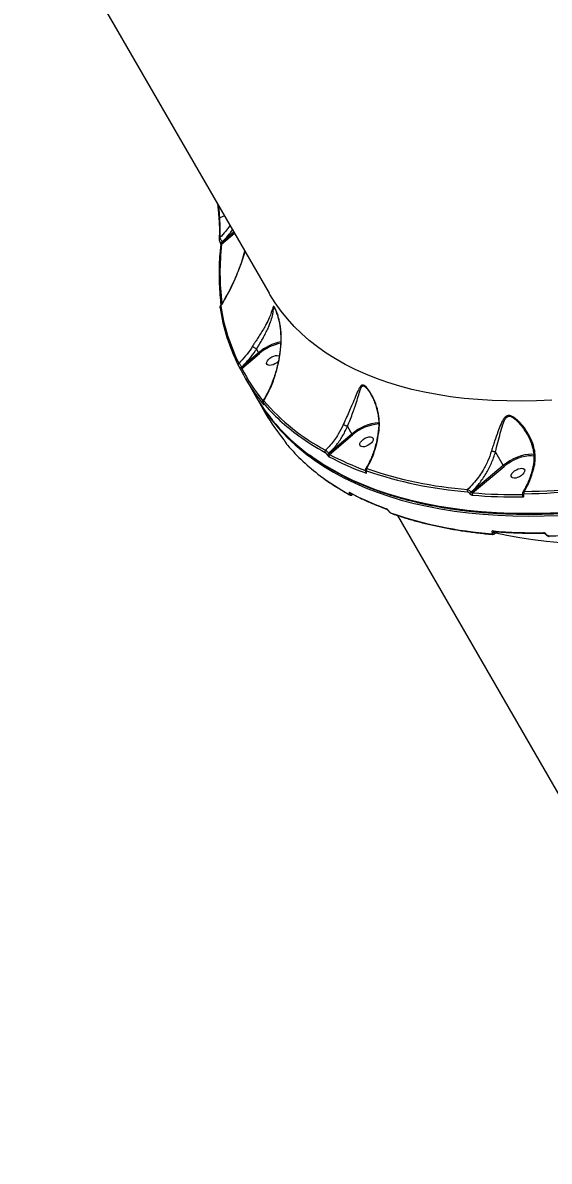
# Model space of a CAD drawing. Header units: millimetres. Extents: x -10881 to 8954, y -8695 to 5624.
# Drawn here: x 2092 to 2409, y -3433 to -2748 of the extents above; entities that cross this region are included whole.
import ezdxf

# ---------------------------------------------------------------- set-up
doc = ezdxf.new("R2010")
doc.units = ezdxf.units.MM
for name, color, linetype in [('DIKOM_ОБЪЕКТ', 7, 'Continuous'), ('DIKOM_РАЗМЕР_ЗОНА', 7, 'Continuous'), ('DIKOM_РАЗМЕР_ОБЪЕКТА', 7, 'Continuous')]:
    doc.layers.add(name, color=color, linetype=linetype)
doc.styles.add('style1', font='arial.ttf', dxfattribs={"width": 0.8})
doc.dimstyles.new('1-50', dxfattribs={"dimtxt": 300, "dimasz": 200, "dimexe": 100, "dimexo": 0, "dimgap": 100, "dimtad": 1, "dimtxsty": 'style1', "dimcen": 200, "dimclrd": 7, "dimclre": 7, "dimclrt": 7, "dimadec": 1, "dimazin": 2, "dimtfac": 1, "dimtmove": 0, "dimatfit": 2, "dimfxl": 0, "dimlwd": 25, "dimlwe": 18, "dimarcsym": 0})

# ---------------------------------------------------------------- blocks, each defined once
blk = doc.blocks.new('*D10')
at = {"layer": 'Defpoints', "color": 0, "transparency": 16777216}
for p in [(-7152.73, 2730.8), (7385.22, 911.28), (7385.22, -7693.77)]:
    blk.add_point(p, dxfattribs=at)
at = {"layer": 'DIKOM_РАЗМЕР_ОБЪЕКТА', "color": 7, "lineweight": 18, "transparency": 16777216}
for p, q in [((-7152.73, 2730.8), (-7152.73, -7793.77)), ((7385.22, 911.28), (7385.22, -7793.77))]:
    blk.add_line(p, q, dxfattribs=at)
at = {"layer": 'DIKOM_РАЗМЕР_ОБЪЕКТА', "color": 7, "lineweight": 25, "transparency": 16777216}
blk.add_line((-6952.73, -7693.77), (7185.22, -7693.77), dxfattribs=at)
at = {"layer": 'DIKOM_РАЗМЕР_ОБЪЕКТА', "color": 7, "transparency": 16777216}
for points in [[(-6952.73, -7660.43), (-6952.73, -7727.1), (-7152.73, -7693.77)], [(7185.22, -7660.43), (7185.22, -7727.1), (7385.22, -7693.77)]]:
    blk.add_solid(points, dxfattribs=at)
at = {"layer": 'DIKOM_РАЗМЕР_ОБЪЕКТА', "color": 7, "transparency": 16777216, "insert": (116.24, -7440.59), "char_height": 300, "attachment_point": 5, "style": 'style1'}
blk.add_mtext('14500', dxfattribs=at)
blk = doc.blocks.new('*D12')
at = {"layer": 'Defpoints', "color": 0, "transparency": 16777216}
for p in [(-9113.32, 3014.05), (8954.2, 2756.48), (8954.2, -8594.51)]:
    blk.add_point(p, dxfattribs=at)
at = {"layer": 'DIKOM_РАЗМЕР_ЗОНА', "color": 7, "lineweight": 18, "transparency": 16777216}
for p, q in [((-9113.32, 3014.05), (-9113.32, -8694.51)), ((8954.2, 2756.48), (8954.2, -8694.51))]:
    blk.add_line(p, q, dxfattribs=at)
at = {"layer": 'DIKOM_РАЗМЕР_ЗОНА', "color": 7, "lineweight": 25, "transparency": 16777216}
blk.add_line((-8913.32, -8594.51), (8754.2, -8594.51), dxfattribs=at)
at = {"layer": 'DIKOM_РАЗМЕР_ЗОНА', "color": 7, "transparency": 16777216}
for points in [[(-8913.32, -8561.18), (-8913.32, -8627.85), (-9113.32, -8594.51)], [(8754.2, -8561.18), (8754.2, -8627.85), (8954.2, -8594.51)]]:
    blk.add_solid(points, dxfattribs=at)
at = {"layer": 'DIKOM_РАЗМЕР_ЗОНА', "color": 7, "transparency": 16777216, "insert": (-79.56, -8341.34), "char_height": 300, "attachment_point": 5, "style": 'style1'}
blk.add_mtext('18000', dxfattribs=at)

msp = doc.modelspace()

# ---------------------------------------------------------------- linework, layer by layer
at = {"layer": 'DIKOM_ОБЪЕКТ', "color": 7, "linetype": 'Continuous', "lineweight": 15}
for p, q in [((2108.832, -2683.648), (2239.897, -2910.637)), ((2213.079, -2864.191), (2210.234, -2865.407)), ((2216.357, -2869.869), (2216.065, -2870.282)), ((2211.327, -2881.105), (2219.04, -2874.516)), ((2218.689, -2873.907), (2211.781, -2879.809)), ((2209.845, -2877.804), (2209.842, -2877.839)), ((2210.342, -2879.994), (2210.38, -2880.059)), ((2211.781, -2879.809), (2211.744, -2879.744)), ((2232.361, -2944.283), (2232.356, -2944.278)), ((2232.361, -2944.283), (2233.627, -2946.477)), ((2233.627, -2946.477), (2223.447, -2955.133)), ((2223.506, -2955.99), (2234.106, -2946.976)), ((2222.034, -2955.356), (2222.027, -2955.343)), ((2222.034, -2955.356), (2222.048, -2955.381)), ((2222.048, -2955.381), (2222.042, -2955.368)), ((2223.447, -2955.133), (2223.433, -2955.109)), ((2225.613, -2961.892), (2231.399, -2971.913)), ((2232.256, -2973.398), (2238.042, -2983.419)), ((2236.312, -2976.912), (2236.356, -2976.988)), ((2236.312, -2976.912), (2236.339, -2976.95)), ((2236.383, -2977.027), (2236.339, -2976.95)), ((2236.355, -2976.987), (2236.383, -2977.027)), ((2287.121, -2990.902), (2289.742, -2995.441)), ((2250.072, -3000.742), (2250.116, -3000.819)), ((2250.072, -3000.742), (2250.099, -3000.781)), ((2250.143, -3000.858), (2250.099, -3000.781)), ((2250.116, -3000.819), (2250.143, -3000.858)), ((2289.742, -2995.441), (2275.868, -3007.176)), ((2276.316, -3007.701), (2290.219, -2995.941)), ((2274.568, -3007.49), (2274.591, -3007.531)), ((2275.868, -3007.176), (2275.845, -3007.135)), ((2376.203, -3006.294), (2380.87, -3014.376)), ((2380.87, -3014.376), (2361.595, -3030.594)), ((2298.118, -3017.883), (2298.152, -3017.942)), ((2298.327, -3018.079), (2298.293, -3018.02)), ((2362.421, -3030.801), (2381.346, -3014.877)), ((2288.307, -3031.285), (2288.33, -3031.326)), ((2288.707, -3030.854), (2288.705, -3030.853)), ((2289.817, -3032.067), (2290.328, -3031.696)), ((2360.492, -3030.944), (2360.526, -3031.003)), ((2361.595, -3030.594), (2361.561, -3030.535)), ((2392.725, -3031.955), (2392.748, -3031.996)), ((2393.149, -3032.166), (2393.125, -3032.125)), ((2311.868, -3041.696), (2311.902, -3041.756)), ((2312.077, -3041.892), (2312.043, -3041.833)), ((2317.139, -3044.411), (2448.205, -3271.4)), ((2374.242, -3054.757), (2374.276, -3054.816)), ((2375.188, -3054.067), (2375.206, -3054.069)), ((2375.311, -3054.348), (2375.608, -3054.098)), ((2375.345, -3054.407), (2375.311, -3054.348)), ((2375.818, -3054.113), (2375.345, -3054.407)), ((2406.464, -3055.75), (2406.488, -3055.791)), ((2406.888, -3055.961), (2406.865, -3055.92))]:
    msp.add_line(p, q, dxfattribs=at)
at = {"layer": 'DIKOM_ОБЪЕКТ', "color": 7, "linetype": 'Continuous', "lineweight": 15, "flags": 128}
for points in [[(2211.744, -2879.744), (2211.517, -2879.909), (2211.266, -2880.04), (2211.01, -2880.128), (2210.77, -2880.163), (2210.565, -2880.145), (2210.413, -2880.074), (2210.341, -2879.991)], [(2211.781, -2879.809), (2211.555, -2879.974), (2211.303, -2880.105), (2211.047, -2880.192), (2210.807, -2880.228), (2210.603, -2880.21), (2210.45, -2880.139), (2210.381, -2880.061)], [(2410.204, -2974.963), (2400.961, -2975.388), (2391.875, -2975.574), (2382.956, -2975.523), (2374.211, -2975.234), (2365.649, -2974.706), (2357.278, -2973.942), (2349.106, -2972.94), (2341.139, -2971.704), (2333.387, -2970.232), (2325.855, -2968.528), (2318.55, -2966.592), (2311.481, -2964.426), (2304.653, -2962.032), (2298.072, -2959.413), (2291.744, -2956.571), (2285.677, -2953.508), (2279.874, -2950.228), (2274.342, -2946.733), (2269.086, -2943.027), (2264.111, -2939.113), (2259.42, -2934.995), (2255.019, -2930.676), (2250.912, -2926.161), (2247.103, -2921.454), (2243.594, -2916.559), (2240.39, -2911.481), (2239.897, -2910.637)], [(2210.352, -2919.405), (2210.375, -2919.5), (2210.439, -2919.645)], [(2245.447, -2951.747), (2244.54, -2952.554), (2243.467, -2953.246), (2242.316, -2953.767), (2241.179, -2954.074), (2240.148, -2954.143), (2239.308, -2953.969), (2238.726, -2953.564), (2238.449, -2952.963), (2238.501, -2952.214), (2238.875, -2951.377), (2239.543, -2950.52), (2240.451, -2949.714), (2241.523, -2949.022), (2242.675, -2948.501), (2243.812, -2948.194), (2244.842, -2948.124), (2245.683, -2948.299), (2246.132, -2948.57)], [(2223.433, -2955.109), (2223.242, -2955.251), (2223.031, -2955.369), (2222.813, -2955.458), (2222.599, -2955.511), (2222.403, -2955.526), (2222.237, -2955.502), (2222.109, -2955.44), (2222.034, -2955.356)], [(2223.447, -2955.133), (2223.256, -2955.275), (2223.045, -2955.394), (2222.827, -2955.482), (2222.613, -2955.535), (2222.418, -2955.55), (2222.251, -2955.526), (2222.123, -2955.464), (2222.048, -2955.381)], [(2301.562, -3000.711), (2300.654, -3001.518), (2299.582, -3002.21), (2298.43, -3002.731), (2297.293, -3003.038), (2296.263, -3003.107), (2295.422, -3002.933), (2294.84, -3002.528), (2294.564, -3001.927), (2294.615, -3001.178), (2294.99, -3000.341), (2295.658, -2999.484), (2296.565, -2998.678), (2297.638, -2997.986), (2298.789, -2997.465), (2299.926, -2997.158), (2300.957, -2997.088), (2301.797, -2997.263), (2302.379, -2997.667), (2302.656, -2998.268), (2302.604, -2999.018), (2302.23, -2999.855), (2301.562, -3000.711)], [(2399.122, -3007.724), (2398.005, -3007.621), (2396.036, -3007.663), (2393.915, -3007.962), (2391.692, -3008.511), (2389.418, -3009.297), (2387.146, -3010.303), (2384.93, -3011.504), (2382.822, -3012.872), (2380.87, -3014.376)], [(2414.188, -3042.874), (2404.585, -3043.216), (2395.143, -3043.32), (2385.869, -3043.188), (2376.771, -3042.819), (2367.857, -3042.213), (2359.134, -3041.371), (2350.611, -3040.294), (2342.293, -3038.982), (2334.188, -3037.437), (2326.303, -3035.659), (2318.644, -3033.651), (2311.219, -3031.415), (2304.032, -3028.951), (2297.09, -3026.262), (2290.4, -3023.351), (2283.966, -3020.219), (2277.794, -3016.87), (2271.89, -3013.306), (2266.257, -3009.531), (2264.587, -3008.332)], [(2265.486, -3009.847), (2267.115, -3011.015), (2272.747, -3014.791), (2278.651, -3018.355), (2284.823, -3021.704), (2291.257, -3024.836), (2297.948, -3027.747), (2304.889, -3030.436), (2312.076, -3032.899), (2319.502, -3035.136), (2327.16, -3037.144), (2335.045, -3038.921), (2343.15, -3040.466), (2351.468, -3041.778), (2359.992, -3042.856), (2368.714, -3043.697), (2377.628, -3044.303), (2386.726, -3044.673), (2396, -3044.805), (2405.442, -3044.7), (2415.045, -3044.359)], [(2381.346, -3014.877), (2383.239, -3013.419), (2385.284, -3012.092), (2387.432, -3010.927), (2389.635, -3009.952), (2391.84, -3009.19), (2393.996, -3008.657), (2396.053, -3008.367), (2397.961, -3008.326), (2399.416, -3008.486)], [(2392.69, -3019.646), (2391.783, -3020.453), (2390.71, -3021.145), (2389.558, -3021.666), (2388.421, -3021.973), (2387.391, -3022.042), (2386.551, -3021.868), (2385.969, -3021.464), (2385.692, -3020.862), (2385.743, -3020.113), (2386.118, -3019.276), (2386.786, -3018.42), (2387.693, -3017.613), (2388.766, -3016.921), (2389.918, -3016.4), (2391.055, -3016.093), (2392.085, -3016.024), (2392.925, -3016.198), (2393.507, -3016.602), (2393.784, -3017.204), (2393.733, -3017.953), (2393.358, -3018.79), (2392.69, -3019.646)], [(2376.499, -3054.796), (2383.063, -3056.266), (2390.816, -3057.737), (2398.782, -3058.974), (2406.955, -3059.975), (2415.326, -3060.74)]]:
    msp.add_lwpolyline(points, dxfattribs=at)
at = {"layer": 'DIKOM_ОБЪЕКТ', "color": 7, "linetype": 'Continuous', "lineweight": 15}
for centre, radius, start, end in [((2210.349, -2866.024), 0.628, 100.594921, 169.439671), ((2210.578, -2877.933), 0.744, 108.43671, 170.004798), ((2360.277, -2898.277), 149.937, 173.423699, 187.096093), ((2211.535, -2881.86), 0.783, 105.421186, 171.086109), ((2211.184, -2919.298), 0.839, 113.835634, 187.306979), ((2327.147, -2900.629), 117.672, 188.750652, 206.363052), ((2326.998, -2901.704), 117.932, 188.750652, 206.363052), ((2252.884, -2969.199), 29.785, 101.379961, 130.281333), ((2252.553, -2968.54), 28.378, 101.342319, 130.546105), ((2222.148, -2953.678), 0.907, 118.621852, 205.786692), ((2223.897, -2956.826), 0.923, 115.046749, 205.33756), ((2322.726, -2905.811), 112.142, 207.286438, 219.669201), ((2322.882, -2904.731), 111.817, 207.284746, 219.194951), ((2333.253, -2912.427), 117.952, 210.286443, 234.398205), ((2334.288, -2913.766), 118.175, 209.888361, 234.394029), ((2237.211, -2976.29), 0.978, 123.082006, 205.486496), ((2237.105, -2977.003), 0.803, 174.721746, 209.405928), ((2330.394, -2896.089), 123.889, 220.599034, 234.095689), ((2335.333, -2889.976), 130.546, 220.911757, 241.925232), ((2335.299, -2927.23), 112.321, 210.016519, 219.664749), ((2307.951, -3016.273), 27.669, 94.03923, 131.158212), ((2307.882, -3016.151), 26.841, 94.085748, 131.150884), ((2342.143, -2880.344), 143.532, 233.982836, 241.48777), ((2344.367, -2922.079), 122.963, 220.562286, 233.172027), ((2274.618, -3005.99), 1.099, 131.130218, 205.784286), ((2274.894, -3006.191), 1.34, 255.910828, 315.212308), ((2274.917, -3006.232), 1.34, 255.910828, 315.212308), ((2276.999, -3008.575), 1.109, 127.980754, 205.643943), ((2357.19, -2855.389), 172.451, 242.032797, 249.883983), ((2357.16, -2856.187), 173.078, 242.035255, 250.032133), ((2382.099, -3013.684), 1.41, 209.373433, 237.757559), ((2356.383, -2906.312), 142.786, 233.105157, 241.500696), ((2299.055, -3018.351), 1.122, 150.235752, 206.996926), ((2298.387, -3017.719), 0.315, 211.686417, 252.606318), ((2298.421, -3017.779), 0.314, 210.71753, 252.647054), ((2299.518, -3016.991), 1.166, 135.667992, 206.23052), ((2378.387, -2785.669), 245.225, 250.980586, 265.542939), ((2378.423, -2784.85), 244.684, 250.980586, 265.542939), ((2385.641, -2576.807), 454.631, 270.987165, 280.129758), ((2385.661, -2576.449), 453.628, 270.987165, 280.129758), ((2288.858, -3031.453), 0.696, 209.47972, 241.255503), ((2288.642, -3030.224), 1.113, 252.447405, 304.118474), ((2288.668, -3030.253), 1.124, 252.553253, 305.194787), ((2369.59, -2877.714), 173.078, 242.035255, 250.032133), ((2289.033, -3030.241), 0.694, 209.437954, 241.632837), ((2360.51, -3029.538), 1.33, 145.958298, 207.497794), ((2360.488, -3029.331), 1.612, 270.130837, 311.707727), ((2360.522, -3029.39), 1.612, 270.130837, 311.707727), ((2363.483, -3031.595), 1.326, 143.233937, 207.687816), ((2389.664, -2689.888), 343.414, 265.431148, 270.494574), ((2389.711, -2689.294), 342.596, 265.431148, 270.494574), ((2393.872, -3032.618), 1.413, 148.391809, 208.385454), ((2393.069, -3031.699), 0.43, 217.461159, 277.490931), ((2393.092, -3031.744), 0.425, 215.624054, 277.693054), ((2394.74, -3030.692), 1.436, 151.617514, 208.186841), ((2311.074, -3040.061), 0.673, 208.962854, 249.570724), ((2312.137, -3041.533), 0.314, 210.929452, 252.638245), ((2312.172, -3041.59), 0.316, 212.505168, 252.570978), ((2393.012, -2810.996), 245.225, 250.980586, 265.542939), ((2313.68, -3042.514), 0.666, 208.725966, 249.84499), ((2374.494, -3055.213), 0.602, 206.342262, 262.24677), ((2374.238, -3053.144), 1.612, 270.130837, 311.707727), ((2374.272, -3053.204), 1.612, 270.130837, 311.707727), ((2402.094, -2711.415), 343.414, 265.431148, 270.494574), ((2375.28, -3053.468), 0.605, 206.5034, 262.237442), ((2405.576, -3054.578), 0.57, 204.727945, 265.739946), ((2400.265, -2602.134), 454.631, 270.987165, 280.129758), ((2406.808, -3055.498), 0.426, 215.747804, 277.679587), ((2406.832, -3055.537), 0.427, 216.344488, 277.614351), ((2408.617, -3056.457), 0.572, 204.863225, 265.676182)]:
    msp.add_arc(centre, radius, start, end, dxfattribs=at)
for points, knots in [([(2208.717, -2856.637), (2208.759, -2856.904), (2208.893, -2857.774), (2208.989, -2858.608), (2209.056, -2859.186)], [0, 0, 0, 0, 0.3066071, 1, 1, 1, 1]), ([(2209.056, -2859.186), (2209.135, -2859.805), (2209.368, -2861.627), (2209.586, -2863.874), (2209.69, -2865.442), (2209.721, -2865.906)], [0, 0, 0, 0, 0.2656324, 0.7824593, 1, 1, 1, 1]), ([(2210.234, -2865.407), (2210.078, -2863.293), (2209.9, -2860.876), (2209.495, -2858.228), (2209.444, -2857.896)], [0, 0, 0, 0, 0.8747274, 1, 1, 1, 1]), ([(2209.726, -2865.909), (2209.745, -2866.147), (2209.856, -2867.501), (2209.947, -2869.421), (2209.972, -2871.012), (2209.981, -2871.611)], [0, 0, 0, 0, 0.1170729, 0.6674795, 1, 1, 1, 1]), ([(2210.342, -2877.227), (2210.427, -2875.474), (2210.598, -2871.925), (2210.356, -2867.597), (2210.234, -2865.407)], [0, 0, 0, 0, 0.493766, 1, 1, 1, 1]), ([(2216.065, -2870.282), (2215.293, -2871.357), (2213.527, -2873.82), (2211.49, -2875.999), (2210.342, -2877.227)], [0, 0, 0, 0, 0.4365684, 1, 1, 1, 1]), ([(2216.855, -2870.731), (2216.849, -2870.727), (2216.661, -2870.603), (2216.396, -2870.452), (2216.162, -2870.328), (2216.078, -2870.288), (2216.065, -2870.282)], [0, 0, 0, 0, 0.0189563, 0.5905875, 0.9364243, 1, 1, 1, 1]), ([(2209.981, -2871.611), (2209.991, -2872.015), (2210.024, -2873.435), (2209.985, -2875.525), (2209.887, -2877.093), (2209.843, -2877.804)], [0, 0, 0, 0, 0.1783964, 0.6275699, 1, 1, 1, 1]), ([(2211.744, -2879.744), (2211.641, -2879.58), (2211.437, -2879.25), (2211.101, -2878.673), (2210.781, -2878.097), (2210.511, -2877.587), (2210.395, -2877.34), (2210.342, -2877.227)], [0, 0, 0, 0, 0.1951137, 0.3898948, 0.593446, 0.8140328, 1, 1, 1, 1]), ([(2211.744, -2879.744), (2212.933, -2878.531), (2215.131, -2876.288), (2217.022, -2873.708), (2217.89, -2872.524)], [0, 0, 0, 0, 0.540826, 1, 1, 1, 1]), ([(2210.762, -2881.739), (2210.638, -2882.942), (2210.278, -2886.427), (2209.901, -2892.12), (2209.727, -2898.778), (2209.84, -2905.326), (2210.239, -2911.64), (2210.665, -2915.749), (2210.933, -2917.724), (2210.934, -2917.728)], [0, 0, 0, 0, 0.0962611, 0.2789458, 0.4616034, 0.6442175, 0.8267838, 0.9996317, 1, 1, 1, 1]), ([(2209.85, -2877.839), (2209.844, -2877.902), (2209.816, -2878.185), (2209.89, -2878.685), (2209.987, -2879.184), (2210.076, -2879.39), (2210.08, -2879.4)], [0, 0, 0, 0, 0.1343288, 0.6075172, 0.9797624, 1, 1, 1, 1]), ([(2210.08, -2879.4), (2210.143, -2879.588), (2210.215, -2879.803), (2210.332, -2879.967), (2210.348, -2879.987)], [0, 0, 0, 0, 0.8718155, 1, 1, 1, 1]), ([(2210.38, -2880.062), (2210.397, -2880.091), (2210.435, -2880.16), (2210.51, -2880.327), (2210.594, -2880.56), (2210.68, -2880.867), (2210.748, -2881.225), (2210.775, -2881.557), (2210.765, -2881.679), (2210.761, -2881.732)], [0, 0, 0, 0, 0.0630595, 0.1466932, 0.2566787, 0.3960059, 0.5805638, 0.8162392, 1, 1, 1, 1]), ([(2211.327, -2881.105), (2211.394, -2881.006), (2211.536, -2880.797), (2211.696, -2880.47), (2211.794, -2880.176), (2211.82, -2879.984), (2211.809, -2879.87), (2211.79, -2879.829), (2211.781, -2879.809)], [0, 0, 0, 0, 0.2759526, 0.5812069, 0.7840729, 0.9045563, 0.9531218, 1, 1, 1, 1]), ([(2225.364, -2885.468), (2225.144, -2886.233), (2224.453, -2888.639), (2223.086, -2892.612), (2221.257, -2897.445), (2219.179, -2902.322), (2216.886, -2907.213), (2214.396, -2911.963), (2212.27, -2915.698), (2210.934, -2917.736), (2210.525, -2918.361)], [0, 0, 0, 0, 0.06219989, 0.19546957, 0.33408865, 0.478336, 0.6295328, 0.78328872, 0.93359978, 1, 1, 1, 1]), ([(2210.845, -2918.531), (2212.082, -2916.484), (2214.563, -2912.379), (2217.941, -2905.661), (2221.031, -2898.52), (2223.584, -2891.806), (2224.844, -2887.296), (2225.358, -2885.456)], [0, 0, 0, 0, 0.210011, 0.42111001, 0.63559624, 0.851281, 1, 1, 1, 1]), ([(2210.501, -2918.343), (2210.466, -2918.402), (2210.383, -2918.538), (2210.329, -2918.769), (2210.311, -2919.039), (2210.317, -2919.229), (2210.352, -2919.377), (2210.358, -2919.405)], [0, 0, 0, 0, 0.1524809, 0.3512401, 0.5681417, 0.9189054, 1, 1, 1, 1]), ([(2210.845, -2918.531), (2210.741, -2918.438), (2210.565, -2918.282), (2210.533, -2918.336), (2210.52, -2918.358)], [0, 0, 0, 0, 0.5943742, 1, 1, 1, 1]), ([(2247.155, -2938.122), (2247.09, -2936.07), (2246.958, -2931.911), (2245.886, -2926.765), (2244.846, -2923.252), (2244.149, -2921.305), (2243.609, -2919.991), (2243.118, -2919.023), (2242.694, -2918.51), (2242.48, -2918.618), (2242.198, -2919.088), (2241.896, -2920.169), (2241.228, -2922.412), (2240.078, -2925.47), (2238.407, -2928.92), (2236.512, -2932.282), (2234.77, -2935.125), (2232.946, -2937.968), (2231.314, -2940.462), (2230.286, -2942.072), (2229.854, -2942.747)], [0, 0, 0, 0, 0.095209, 0.1929568, 0.2448004, 0.2710699, 0.29817, 0.3242903, 0.3503876, 0.3910755, 0.4019421, 0.4719631, 0.5438092, 0.6393961, 0.7378513, 0.7988545, 0.8613646, 0.9113745, 0.9628373, 1, 1, 1, 1]), ([(2232.356, -2944.278), (2232.357, -2944.278), (2232.745, -2943.629), (2233.686, -2942.073), (2235.144, -2939.636), (2236.759, -2936.826), (2238.274, -2933.954), (2239.875, -2930.539), (2241.222, -2926.912), (2242.075, -2923.673), (2242.463, -2921.127), (2242.628, -2919.899), (2242.792, -2919.266), (2242.941, -2919.108), (2243.179, -2919.288), (2243.341, -2919.61), (2243.356, -2919.64)], [0, 0, 0, 0, 0.00003434, 0.05342244, 0.12779166, 0.20224138, 0.29426132, 0.38640014, 0.53190237, 0.67762301, 0.7828792, 0.88773796, 0.90340977, 0.96074389, 0.99621787, 1, 1, 1, 1]), ([(2243.36, -2919.639), (2243.368, -2919.651), (2243.405, -2919.713), (2243.584, -2920.066), (2243.859, -2920.691), (2244.175, -2921.476), (2244.381, -2922.068), (2244.465, -2922.311)], [0, 0, 0, 0, 0.0477213, 0.2351684, 0.4843608, 0.7879917, 1, 1, 1, 1]), ([(2244.465, -2922.311), (2244.524, -2922.476), (2244.755, -2923.118), (2245.18, -2924.504), (2245.734, -2926.548), (2246.306, -2929.169), (2246.786, -2932.248), (2247.073, -2935.323), (2247.044, -2937.311), (2247.032, -2938.127)], [0, 0, 0, 0, 0.0358849, 0.1392451, 0.2757709, 0.4344843, 0.6359363, 0.8506894, 1, 1, 1, 1]), ([(2247.05, -2938.128), (2247.05, -2938.34), (2247.054, -2939.76), (2246.871, -2942.423), (2246.493, -2946.127), (2245.896, -2949.898), (2245.101, -2953.711), (2244.103, -2957.533), (2242.906, -2961.323), (2241.515, -2965.052), (2239.948, -2968.671), (2238.199, -2972.098), (2236.932, -2974.38), (2236.213, -2975.447), (2236.169, -2975.512)], [0, 0, 0, 0, 0.0151958, 0.1014896, 0.1907229, 0.2830447, 0.3784391, 0.4766821, 0.5773179, 0.6798112, 0.7844892, 0.8889509, 0.9931548, 1, 1, 1, 1]), ([(2236.677, -2975.471), (2237.986, -2973.159), (2239.962, -2969.668), (2242.13, -2964.405), (2243.87, -2959.433), (2245.51, -2953.298), (2246.55, -2947.142), (2247.044, -2942.041), (2247.117, -2939.431), (2247.155, -2938.122)], [0, 0, 0, 0, 0.22271461, 0.33638996, 0.45074774, 0.6310036, 0.81327659, 0.90631975, 1, 1, 1, 1]), ([(2247.155, -2938.122), (2247.132, -2938.122), (2247.063, -2938.124), (2247.054, -2938.126), (2247.048, -2938.128)], [0, 0, 0, 0, 0.3283336, 1, 1, 1, 1]), ([(2229.854, -2942.747), (2229.654, -2943.062), (2228.397, -2945.042), (2225.82, -2948.599), (2223.1, -2951.436), (2221.714, -2952.882)], [0, 0, 0, 0, 0.0849882, 0.5334671, 1, 1, 1, 1]), ([(2223.433, -2955.109), (2225.013, -2953.511), (2228.008, -2950.48), (2230.823, -2946.662), (2232.151, -2944.608), (2232.361, -2944.283)], [0, 0, 0, 0, 0.4843397, 0.9185209, 1, 1, 1, 1]), ([(2229.854, -2942.747), (2229.867, -2942.753), (2229.973, -2942.799), (2230.241, -2942.934), (2230.734, -2943.214), (2231.301, -2943.562), (2231.877, -2943.937), (2232.197, -2944.165), (2232.356, -2944.278)], [0, 0, 0, 0, 0.0259611, 0.2095749, 0.4071833, 0.6047893, 0.8023946, 1, 1, 1, 1]), ([(2223.433, -2955.109), (2223.386, -2955.034), (2223.229, -2954.786), (2222.899, -2954.305), (2222.46, -2953.722), (2222.03, -2953.201), (2221.819, -2952.988), (2221.714, -2952.882)], [0, 0, 0, 0, 0.09426275, 0.31228051, 0.54119036, 0.77140988, 1, 1, 1, 1]), ([(2234.106, -2946.976), (2234.098, -2946.972), (2234.078, -2946.962), (2234.023, -2946.928), (2233.934, -2946.857), (2233.818, -2946.74), (2233.708, -2946.606), (2233.654, -2946.52), (2233.627, -2946.477)], [0, 0, 0, 0, 0.0536285, 0.1414105, 0.356061, 0.5707083, 0.7853541, 1, 1, 1, 1]), ([(2264.811, -3008.534), (2265.307, -3008.907), (2267.488, -3010.545), (2271.603, -3013.261), (2277.158, -3016.674), (2282.97, -3019.881), (2289.013, -3022.897), (2295.289, -3025.715), (2301.789, -3028.335), (2308.511, -3030.754), (2315.449, -3032.97), (2322.597, -3034.981), (2329.951, -3036.787), (2337.503, -3038.385), (2345.25, -3039.774), (2353.184, -3040.954), (2361.3, -3041.923), (2369.592, -3042.682), (2378.053, -3043.228), (2386.677, -3043.563), (2395.458, -3043.685), (2404.388, -3043.596), (2413.462, -3043.294), (2422.671, -3042.78), (2432.01, -3042.055), (2441.472, -3041.119), (2451.048, -3039.972), (2460.733, -3038.617), (2470.518, -3037.054), (2480.397, -3035.283), (2490.362, -3033.307), (2500.406, -3031.127), (2510.52, -3028.745), (2520.698, -3026.162), (2530.932, -3023.38), (2541.214, -3020.402), (2551.536, -3017.229), (2561.891, -3013.865), (2572.27, -3010.311), (2582.667, -3006.571), (2593.074, -3002.647), (2603.481, -2998.542), (2613.883, -2994.259), (2624.27, -2989.801), (2634.635, -2985.173), (2644.971, -2980.377), (2655.269, -2975.416), (2665.522, -2970.295), (2675.723, -2965.018), (2685.861, -2959.587), (2694.83, -2954.627), (2700.396, -2951.443), (2702.631, -2950.165)], [0, 0, 0, 0, 0.0060077, 0.0263958, 0.0467899, 0.0671898, 0.087595, 0.1080051, 0.1284196, 0.1488379, 0.1692595, 0.1896838, 0.2101103, 0.2305385, 0.2509682, 0.2713988, 0.2918301, 0.3122618, 0.3326937, 0.3531256, 0.3735573, 0.3939887, 0.4144197, 0.4348503, 0.4552804, 0.47571, 0.496139, 0.5165675, 0.5369955, 0.5574228, 0.5778497, 0.598276, 0.6187018, 0.6391271, 0.659552, 0.6799764, 0.7004004, 0.720824, 0.7412473, 0.7616702, 0.7820928, 0.8025151, 0.8229372, 0.843359, 0.8637806, 0.8842021, 0.9046234, 0.9250445, 0.9454656, 0.9658866, 0.9863075, 1, 1, 1, 1]), ([(2221.331, -2954.072), (2221.367, -2954.142), (2221.438, -2954.281), (2221.603, -2954.586), (2221.784, -2954.914), (2221.931, -2955.175), (2222.005, -2955.305), (2222.027, -2955.343)], [0, 0, 0, 0, 0.2336562, 0.4673227, 0.6955597, 0.9087114, 1, 1, 1, 1]), ([(2222.042, -2955.368), (2222.075, -2955.426), (2222.183, -2955.614), (2222.397, -2955.993), (2222.661, -2956.471), (2222.903, -2956.917), (2223.009, -2957.12), (2223.062, -2957.221)], [0, 0, 0, 0, 0.093152, 0.3038958, 0.5302269, 0.765188, 1, 1, 1, 1]), ([(2223.506, -2955.99), (2223.521, -2955.929), (2223.552, -2955.809), (2223.561, -2955.593), (2223.54, -2955.397), (2223.505, -2955.266), (2223.476, -2955.188), (2223.458, -2955.153), (2223.447, -2955.133)], [0, 0, 0, 0, 0.2685558, 0.5228735, 0.7426042, 0.8691228, 0.9242406, 1, 1, 1, 1]), ([(2306.266, -2991.543), (2306.306, -2989.801), (2306.394, -2986.005), (2305.208, -2980.216), (2303.352, -2975.092), (2301.479, -2971.472), (2300.055, -2969.235), (2298.903, -2967.72), (2297.724, -2966.529), (2296.889, -2966.052), (2296.057, -2965.896), (2295.248, -2966.25), (2294.424, -2967.404), (2293.368, -2969.532), (2292.007, -2972.862), (2290.238, -2977.065), (2288.393, -2981.252), (2286.551, -2985.297), (2285.235, -2988.229), (2284.551, -2989.754)], [0, 0, 0, 0, 0.0790195, 0.1721796, 0.2680583, 0.3287288, 0.3610585, 0.3938992, 0.4223317, 0.4513191, 0.4599431, 0.498992, 0.5446047, 0.591435, 0.6876197, 0.7865802, 0.8546762, 0.9244448, 1, 1, 1, 1]), ([(2287.117, -2990.898), (2287.117, -2990.897), (2287.71, -2989.384), (2288.848, -2986.508), (2290.387, -2982.454), (2291.874, -2978.253), (2293.264, -2973.904), (2294.261, -2970.428), (2295.05, -2968.116), (2295.662, -2966.851), (2296.341, -2966.39), (2297.009, -2966.483), (2297.425, -2966.697), (2298.096, -2967.225), (2298.931, -2968.108), (2300.001, -2969.612), (2300.752, -2970.738), (2301.07, -2971.366), (2301.079, -2971.384)], [0, 0, 0, 0, 0.0000489, 0.1134179, 0.2168232, 0.3227376, 0.4690796, 0.61917, 0.6871034, 0.7561761, 0.811263, 0.8231264, 0.8537989, 0.8629878, 0.902993, 0.9502383, 0.9986021, 1, 1, 1, 1]), ([(2301.073, -2971.386), (2301.152, -2971.519), (2301.668, -2972.382), (2302.561, -2974.202), (2303.704, -2976.927), (2304.701, -2980.018), (2305.466, -2983.298), (2305.881, -2986.519), (2306.006, -2989.294), (2305.876, -2990.933), (2305.823, -2991.61)], [0, 0, 0, 0, 0.0225769, 0.1474284, 0.2910633, 0.4448151, 0.6082074, 0.768539, 0.904514, 1, 1, 1, 1]), ([(2236.158, -2975.502), (2236.115, -2975.584), (2236.031, -2975.74), (2235.995, -2975.988), (2236.008, -2976.203), (2236.052, -2976.378), (2236.123, -2976.56), (2236.2, -2976.719), (2236.294, -2976.877), (2236.325, -2976.929)], [0, 0, 0, 0, 0.1594812, 0.3047029, 0.4301297, 0.541898, 0.6603014, 0.8876621, 1, 1, 1, 1]), ([(2236.677, -2975.471), (2236.655, -2975.462), (2236.504, -2975.406), (2236.287, -2975.372), (2236.2, -2975.465), (2236.161, -2975.506)], [0, 0, 0, 0, 0.0873668, 0.5989374, 1, 1, 1, 1]), ([(2236.339, -2976.95), (2236.302, -2976.884), (2236.227, -2976.752), (2236.17, -2976.625), (2236.156, -2976.559), (2236.196, -2976.569), (2236.267, -2976.64), (2236.32, -2976.702), (2236.328, -2976.711)], [0, 0, 0, 0, 0.1673343, 0.3344543, 0.509132, 0.7130655, 0.9577286, 1, 1, 1, 1]), ([(2236.355, -2976.987), (2236.396, -2977.059), (2236.473, -2977.195), (2236.529, -2977.31), (2236.534, -2977.323), (2236.536, -2977.328)], [0, 0, 0, 0, 0.4097254, 0.7739493, 1, 1, 1, 1]), ([(2236.405, -2977.397), (2236.417, -2977.411), (2236.499, -2977.509), (2236.608, -2977.621), (2236.667, -2977.634), (2236.644, -2977.529), (2236.555, -2977.332), (2236.44, -2977.129), (2236.383, -2977.027)], [0, 0, 0, 0, 0.0392374, 0.287234, 0.4951935, 0.6709996, 0.8353028, 1, 1, 1, 1]), ([(2399.801, -3013.701), (2399.976, -3012.434), (2400.353, -3009.715), (2399.908, -3005.478), (2398.625, -3000.663), (2396.26, -2995.543), (2393.132, -2990.922), (2390.264, -2987.764), (2388.08, -2985.897), (2386.404, -2984.806), (2385.17, -2984.372), (2384.155, -2984.251), (2383.093, -2984.398), (2381.797, -2985.356), (2380.647, -2987.027), (2379.224, -2989.899), (2377.606, -2994.08), (2375.994, -2998.709), (2374.713, -3002.613), (2374.108, -3004.585), (2373.804, -3005.576)], [0, 0, 0, 0, 0.0590563, 0.1267719, 0.1965296, 0.2899972, 0.3861938, 0.4527701, 0.4864319, 0.5209066, 0.5489138, 0.5542507, 0.5800467, 0.6152112, 0.661735, 0.7094941, 0.8061407, 0.905605, 0.9525542, 1, 1, 1, 1]), ([(2376.202, -3006.293), (2376.202, -3006.292), (2376.676, -3004.316), (2377.665, -3000.385), (2379.128, -2994.826), (2380.324, -2990.591), (2381.426, -2987.6), (2382.319, -2985.88), (2383.413, -2984.855), (2384.364, -2984.691), (2385.278, -2984.813), (2386.413, -2985.266), (2387.963, -2986.379), (2390.015, -2988.289), (2392.573, -2991.248), (2394.217, -2993.969), (2395.124, -2995.471)], [0, 0, 0, 0, 0.00002451, 0.13848437, 0.28061798, 0.42645586, 0.49347658, 0.56161194, 0.6097371, 0.64394073, 0.65100535, 0.68857609, 0.73558943, 0.78447226, 0.88107708, 1, 1, 1, 1]), ([(2284.551, -2989.754), (2283.608, -2991.714), (2282.071, -2994.905), (2279.336, -2998.969), (2276.792, -3002.221), (2274.872, -3004.17), (2273.895, -3005.162)], [0, 0, 0, 0, 0.3422175, 0.5572675, 0.7746034, 1, 1, 1, 1]), ([(2275.845, -3007.135), (2277.321, -3005.604), (2280.311, -3002.503), (2284.15, -2997.013), (2286.124, -2992.952), (2287.121, -2990.902)], [0, 0, 0, 0, 0.3257308, 0.6596818, 1, 1, 1, 1]), ([(2287.117, -2990.898), (2286.936, -2990.822), (2286.576, -2990.671), (2285.946, -2990.396), (2285.338, -2990.124), (2284.894, -2989.919), (2284.656, -2989.805), (2284.573, -2989.764), (2284.551, -2989.754)], [0, 0, 0, 0, 0.2127008, 0.4254017, 0.6381028, 0.8508048, 0.9619089, 1, 1, 1, 1]), ([(2287.121, -2990.902), (2287.12, -2990.901), (2287.119, -2990.899), (2287.117, -2990.898), (2287.117, -2990.898)], [0, 0, 0, 0, 0.6153709, 1, 1, 1, 1]), ([(2305.846, -2991.613), (2305.731, -2992.744), (2305.494, -2995.078), (2304.891, -2998.549), (2304.098, -3002.017), (2303.114, -3005.379), (2301.955, -3008.611), (2300.624, -3011.673), (2299.311, -3014.275), (2298.386, -3015.755), (2298.012, -3016.354)], [0, 0, 0, 0, 0.1223023, 0.2523508, 0.3833363, 0.5150353, 0.6463982, 0.7782549, 0.910265, 1, 1, 1, 1]), ([(2298.683, -3016.176), (2299.71, -3014.342), (2301.793, -3010.62), (2303.99, -3004.388), (2305.56, -2997.981), (2306.029, -2993.705), (2306.266, -2991.543)], [0, 0, 0, 0, 0.2625657, 0.53266425, 0.76364819, 1, 1, 1, 1]), ([(2306.266, -2991.543), (2306.22, -2991.544), (2306.089, -2991.55), (2305.904, -2991.569), (2305.877, -2991.598), (2305.862, -2991.615)], [0, 0, 0, 0, 0.18296254, 0.53146291, 1, 1, 1, 1]), ([(2250.099, -3000.781), (2250.068, -3000.728), (2249.96, -3000.543), (2249.735, -3000.183), (2249.431, -2999.727), (2249.104, -2999.264), (2248.93, -2999.044), (2248.835, -2998.924)], [0, 0, 0, 0, 0.0796272, 0.2757181, 0.4707552, 0.7105349, 1, 1, 1, 1]), ([(2250.952, -3002.039), (2250.888, -3001.959), (2250.774, -3001.818), (2250.563, -3001.521), (2250.374, -3001.237), (2250.233, -3001.011), (2250.164, -3000.893), (2250.143, -3000.858)], [0, 0, 0, 0, 0.3025704, 0.534681, 0.7254608, 0.9171004, 1, 1, 1, 1]), ([(2290.219, -2995.941), (2290.209, -2995.936), (2290.189, -2995.925), (2290.134, -2995.89), (2290.048, -2995.821), (2289.932, -2995.704), (2289.823, -2995.57), (2289.769, -2995.484), (2289.742, -2995.441)], [0, 0, 0, 0, 0.0702026, 0.1414141, 0.3560617, 0.5707081, 0.7853541, 1, 1, 1, 1]), ([(2395.142, -2995.458), (2395.327, -2995.759), (2396.106, -2997.026), (2397.123, -2999.28), (2398.189, -3002.123), (2398.913, -3004.899), (2399.343, -3007.69), (2399.418, -3010.469), (2399.299, -3012.528), (2399.041, -3013.624), (2398.987, -3013.854)], [0, 0, 0, 0, 0.0546901, 0.2304539, 0.3827569, 0.5269404, 0.6788152, 0.8249064, 0.9632287, 1, 1, 1, 1]), ([(2273.628, -3006.468), (2273.69, -3006.507), (2273.813, -3006.586), (2274.04, -3006.797), (2274.264, -3007.048), (2274.447, -3007.291), (2274.533, -3007.434), (2274.568, -3007.49)], [0, 0, 0, 0, 0.2142855, 0.4284468, 0.6429085, 0.8577318, 1, 1, 1, 1]), ([(2275.845, -3007.135), (2275.772, -3007.025), (2275.589, -3006.749), (2275.207, -3006.279), (2274.741, -3005.794), (2274.274, -3005.388), (2274.021, -3005.237), (2273.895, -3005.162)], [0, 0, 0, 0, 0.1423848, 0.35726765, 0.57167589, 0.78574751, 1, 1, 1, 1]), ([(2274.591, -3007.531), (2274.642, -3007.615), (2274.771, -3007.827), (2275.043, -3008.189), (2275.379, -3008.565), (2275.719, -3008.88), (2275.905, -3008.997), (2275.999, -3009.056)], [0, 0, 0, 0, 0.1407799, 0.3552888, 0.57002972, 0.78496235, 1, 1, 1, 1]), ([(2276.316, -3007.701), (2276.287, -3007.68), (2276.23, -3007.637), (2276.123, -3007.527), (2276.016, -3007.397), (2275.928, -3007.274), (2275.885, -3007.204), (2275.868, -3007.176)], [0, 0, 0, 0, 0.2150723, 0.4300552, 0.6448103, 0.8592725, 1, 1, 1, 1]), ([(2373.804, -3005.576), (2373.088, -3007.672), (2371.637, -3011.917), (2368.815, -3017.176), (2365.845, -3021.624), (2362.9, -3025.338), (2360.577, -3027.637), (2359.408, -3028.794)], [0, 0, 0, 0, 0.2398776, 0.4858745, 0.6394221, 0.8185481, 1, 1, 1, 1]), ([(2361.561, -3030.535), (2363.204, -3028.832), (2366.533, -3025.381), (2370.598, -3019.402), (2373.974, -3013.011), (2375.454, -3008.552), (2376.203, -3006.294)], [0, 0, 0, 0, 0.2516519, 0.5098607, 0.7518708, 1, 1, 1, 1]), ([(2376.202, -3006.293), (2376.009, -3006.251), (2375.624, -3006.169), (2374.96, -3005.984), (2374.398, -3005.803), (2374.022, -3005.665), (2373.86, -3005.599), (2373.804, -3005.576)], [0, 0, 0, 0, 0.2487946, 0.4975892, 0.7463838, 0.9126896, 1, 1, 1, 1]), ([(2376.203, -3006.294), (2376.203, -3006.294), (2376.203, -3006.293), (2376.202, -3006.293), (2376.202, -3006.293), (2376.202, -3006.293)], [0, 0, 0, 0, 0.4783841, 0.8637035, 1, 1, 1, 1]), ([(2398.998, -3013.851), (2398.912, -3014.303), (2398.607, -3015.903), (2397.886, -3018.553), (2396.845, -3021.769), (2395.624, -3024.833), (2394.231, -3027.683), (2393.241, -3029.52), (2392.684, -3030.334), (2392.681, -3030.339)], [0, 0, 0, 0, 0.072956, 0.2581342, 0.4439315, 0.6296971, 0.8148377, 0.9989469, 1, 1, 1, 1]), ([(2393.476, -3030.009), (2394.455, -3028.3), (2396.44, -3024.836), (2398.515, -3019.239), (2399.413, -3015.373), (2399.801, -3013.701)], [0, 0, 0, 0, 0.355859, 0.7214801, 1, 1, 1, 1]), ([(2399.801, -3013.701), (2399.77, -3013.701), (2399.651, -3013.699), (2399.396, -3013.711), (2399.128, -3013.759), (2399.089, -3013.839), (2399.071, -3013.875)], [0, 0, 0, 0, 0.0710754, 0.2783881, 0.6752754, 1, 1, 1, 1]), ([(2270.862, -3020.71), (2271.035, -3020.845), (2272.854, -3022.275), (2276.554, -3024.824), (2281.883, -3028.277), (2285.935, -3030.641), (2288.148, -3031.857), (2288.522, -3032.063)], [0, 0, 0, 0, 0.0323312, 0.340356, 0.6484723, 0.9405555, 1, 1, 1, 1]), ([(2298.023, -3016.378), (2297.967, -3016.493), (2297.856, -3016.719), (2297.839, -3017.097), (2297.913, -3017.484), (2298.046, -3017.739), (2298.122, -3017.882)], [0, 0, 0, 0, 0.2322582, 0.4558408, 0.692884, 1, 1, 1, 1]), ([(2298.683, -3016.176), (2298.572, -3016.169), (2298.324, -3016.153), (2298.103, -3016.231), (2298.058, -3016.349), (2298.048, -3016.375)], [0, 0, 0, 0, 0.38790714, 0.86871276, 1, 1, 1, 1]), ([(2298.055, -3018.86), (2298.132, -3018.882), (2298.303, -3018.931), (2298.475, -3018.875), (2298.548, -3018.702), (2298.508, -3018.431), (2298.387, -3018.196), (2298.327, -3018.079)], [0, 0, 0, 0, 0.1741801, 0.389583, 0.5958005, 0.7978792, 1, 1, 1, 1]), ([(2298.15, -3017.941), (2298.155, -3017.949), (2298.191, -3018.005), (2298.217, -3018.067), (2298.231, -3018.112), (2298.229, -3018.102), (2298.229, -3018.101)], [0, 0, 0, 0, 0.0778936, 0.5550357, 0.9555572, 1, 1, 1, 1]), ([(2298.293, -3018.02), (2298.253, -3017.942), (2298.173, -3017.787), (2298.147, -3017.609), (2298.196, -3017.497), (2298.309, -3017.461), (2298.421, -3017.492), (2298.471, -3017.507)], [0, 0, 0, 0, 0.20396626, 0.40801179, 0.61352174, 0.82653603, 1, 1, 1, 1]), ([(2288.429, -3030.583), (2288.35, -3030.549), (2288.191, -3030.481), (2288.073, -3030.55), (2288.064, -3030.74), (2288.153, -3031.003), (2288.263, -3031.205), (2288.307, -3031.285)], [0, 0, 0, 0, 0.2150376, 0.4299703, 0.6447112, 0.8592201, 1, 1, 1, 1]), ([(2288.33, -3031.326), (2288.36, -3031.38), (2288.434, -3031.516), (2288.494, -3031.692), (2288.487, -3031.819), (2288.409, -3031.864), (2288.305, -3031.818), (2288.252, -3031.795)], [0, 0, 0, 0, 0.1422682, 0.3570915, 0.5715532, 0.7857145, 1, 1, 1, 1]), ([(2288.528, -3032.054), (2288.573, -3032.082), (2288.727, -3032.175), (2289.04, -3032.252), (2289.435, -3032.212), (2289.706, -3032.122), (2289.798, -3032.02), (2289.801, -3032.017)], [0, 0, 0, 0, 0.1281613, 0.4350413, 0.7085294, 0.989196, 1, 1, 1, 1]), ([(2288.704, -3030.852), (2289.745, -3031.4), (2292.762, -3032.985), (2297.937, -3035.455), (2304.257, -3038.205), (2308.65, -3039.865), (2310.835, -3040.691)], [0, 0, 0, 0, 0.1499044, 0.4342797, 0.718703, 1, 1, 1, 1]), ([(2289.774, -3032.006), (2289.8, -3031.996), (2289.89, -3031.963), (2289.907, -3031.759), (2289.828, -3031.519), (2289.796, -3031.42)], [0, 0, 0, 0, 0.1957862, 0.6697314, 1, 1, 1, 1]), ([(2359.33, -3030.152), (2359.422, -3030.168), (2359.606, -3030.2), (2359.913, -3030.355), (2360.192, -3030.566), (2360.385, -3030.774), (2360.464, -3030.9), (2360.492, -3030.944)], [0, 0, 0, 0, 0.2288294, 0.4578465, 0.6785143, 0.8883618, 1, 1, 1, 1]), ([(2361.561, -3030.535), (2361.504, -3030.45), (2361.339, -3030.205), (2360.963, -3029.783), (2360.441, -3029.329), (2359.885, -3028.963), (2359.567, -3028.85), (2359.408, -3028.794)], [0, 0, 0, 0, 0.11317327, 0.32593286, 0.54798326, 0.77543798, 1, 1, 1, 1]), ([(2360.526, -3031.003), (2360.566, -3031.068), (2360.687, -3031.259), (2360.984, -3031.579), (2361.414, -3031.903), (2361.886, -3032.139), (2362.168, -3032.187), (2362.309, -3032.211)], [0, 0, 0, 0, 0.1082969, 0.3204328, 0.5430623, 0.7715679, 1, 1, 1, 1]), ([(2362.421, -3030.801), (2362.347, -3030.816), (2362.204, -3030.845), (2361.979, -3030.829), (2361.795, -3030.772), (2361.69, -3030.704), (2361.63, -3030.647), (2361.609, -3030.615), (2361.595, -3030.594)], [0, 0, 0, 0, 0.2553444, 0.4988913, 0.7167491, 0.8616271, 0.9070133, 1, 1, 1, 1]), ([(2392.711, -3030.367), (2392.642, -3030.477), (2392.484, -3030.73), (2392.465, -3031.206), (2392.544, -3031.633), (2392.692, -3031.864), (2392.746, -3031.949)], [0, 0, 0, 0, 0.2287234, 0.5239488, 0.824893, 1, 1, 1, 1]), ([(2392.628, -3033.29), (2392.752, -3033.276), (2392.999, -3033.25), (2393.237, -3033.055), (2393.337, -3032.769), (2393.296, -3032.455), (2393.191, -3032.248), (2393.149, -3032.166)], [0, 0, 0, 0, 0.2150376, 0.4299703, 0.6447112, 0.8592201, 1, 1, 1, 1]), ([(2393.476, -3030.009), (2393.317, -3030.026), (2392.999, -3030.061), (2392.746, -3030.209), (2392.705, -3030.34), (2392.701, -3030.35)], [0, 0, 0, 0, 0.47973398, 0.95906297, 1, 1, 1, 1]), ([(2392.746, -3031.994), (2392.757, -3032.015), (2392.784, -3032.064), (2392.782, -3032.065), (2392.781, -3032.065)], [0, 0, 0, 0, 0.4407556, 1, 1, 1, 1]), ([(2393.125, -3032.125), (2393.097, -3032.07), (2393.027, -3031.93), (2392.999, -3031.72), (2393.067, -3031.529), (2393.226, -3031.398), (2393.391, -3031.379), (2393.474, -3031.37)], [0, 0, 0, 0, 0.1422682, 0.3570915, 0.5715532, 0.7857145, 1, 1, 1, 1]), ([(2312.043, -3041.833), (2312.003, -3041.767), (2311.884, -3041.573), (2311.61, -3041.229), (2311.23, -3040.853), (2310.827, -3040.543), (2310.599, -3040.439), (2310.485, -3040.387)], [0, 0, 0, 0, 0.1082969, 0.3204328, 0.5430623, 0.7715679, 1, 1, 1, 1]), ([(2310.838, -3040.692), (2310.846, -3040.695), (2310.864, -3040.702), (2310.971, -3040.759), (2311.134, -3040.873), (2311.357, -3041.062), (2311.581, -3041.296), (2311.764, -3041.526), (2311.835, -3041.644), (2311.867, -3041.695)], [0, 0, 0, 0, 0.0916772, 0.2048214, 0.3549088, 0.5242367, 0.7119624, 0.8738258, 1, 1, 1, 1]), ([(2311.911, -3041.756), (2312.011, -3041.915), (2312.227, -3042.257), (2312.713, -3042.717), (2313.118, -3043.022), (2313.384, -3043.1), (2313.457, -3043.121)], [0, 0, 0, 0, 0.264219, 0.5728025, 0.8836476, 1, 1, 1, 1]), ([(2313.096, -3042.834), (2313.021, -3042.8), (2312.87, -3042.733), (2312.607, -3042.532), (2312.36, -3042.287), (2312.182, -3042.063), (2312.104, -3041.936), (2312.077, -3041.892)], [0, 0, 0, 0, 0.2288294, 0.4578465, 0.6785143, 0.8883618, 1, 1, 1, 1]), ([(2313.45, -3043.139), (2314.639, -3043.555), (2318.087, -3044.761), (2323.957, -3046.602), (2331.126, -3048.594), (2338.502, -3050.376), (2346.076, -3051.952), (2353.843, -3053.319), (2361.799, -3054.474), (2368.676, -3055.282), (2372.926, -3055.672), (2374.413, -3055.809)], [0, 0, 0, 0, 0.0652905, 0.1892535, 0.3132288, 0.4372172, 0.5612161, 0.6852229, 0.8092356, 0.9332522, 1, 1, 1, 1]), ([(2374.276, -3054.816), (2374.314, -3054.895), (2374.391, -3055.053), (2374.394, -3055.256), (2374.311, -3055.404), (2374.157, -3055.482), (2374.018, -3055.48), (2373.955, -3055.48)], [0, 0, 0, 0, 0.2039663, 0.4080118, 0.6135217, 0.826536, 1, 1, 1, 1]), ([(2374.739, -3053.738), (2374.642, -3053.738), (2374.425, -3053.736), (2374.189, -3053.86), (2374.063, -3054.089), (2374.067, -3054.397), (2374.183, -3054.637), (2374.242, -3054.757)], [0, 0, 0, 0, 0.1741801, 0.389583, 0.5958005, 0.7978792, 1, 1, 1, 1]), ([(2374.413, -3055.793), (2374.563, -3055.799), (2374.877, -3055.814), (2375.234, -3055.703), (2375.378, -3055.562), (2375.401, -3055.54)], [0, 0, 0, 0, 0.4362655, 0.9097864, 1, 1, 1, 1]), ([(2375.198, -3054.067), (2376.668, -3054.181), (2380.933, -3054.51), (2388.121, -3054.889), (2396.754, -3055.152), (2402.622, -3055.148), (2405.534, -3055.147)], [0, 0, 0, 0, 0.14990236, 0.43472203, 0.71954473, 1, 1, 1, 1]), ([(2375.311, -3054.348), (2375.295, -3054.313), (2375.277, -3054.271), (2375.271, -3054.183), (2375.289, -3054.134), (2375.305, -3054.091)], [0, 0, 0, 0, 0.3985732, 0.4840084, 1, 1, 1, 1]), ([(2375.394, -3055.541), (2375.414, -3055.534), (2375.523, -3055.494), (2375.585, -3055.269), (2375.566, -3054.892), (2375.418, -3054.569), (2375.345, -3054.407)], [0, 0, 0, 0, 0.0676139, 0.3776499, 0.6884723, 1, 1, 1, 1]), ([(2375.421, -3055.579), (2375.831, -3055.258), (2376.457, -3054.769), (2377.117, -3054.365), (2377.344, -3054.227)], [0, 0, 0, 0, 0.6568072, 1, 1, 1, 1]), ([(2406.865, -3055.92), (2406.812, -3055.838), (2406.678, -3055.631), (2406.358, -3055.32), (2405.931, -3055.039), (2405.472, -3054.851), (2405.196, -3054.828), (2405.058, -3054.817)], [0, 0, 0, 0, 0.1407799, 0.3552888, 0.5700297, 0.7849624, 1, 1, 1, 1]), ([(2405.537, -3055.147), (2405.538, -3055.147), (2405.541, -3055.146), (2405.61, -3055.151), (2405.732, -3055.182), (2405.906, -3055.253), (2406.099, -3055.368), (2406.273, -3055.51), (2406.402, -3055.651), (2406.443, -3055.718), (2406.461, -3055.749)], [0, 0, 0, 0, 0.0186964, 0.1419905, 0.265412, 0.409928, 0.567964, 0.7306391, 0.8740699, 1, 1, 1, 1]), ([(2406.487, -3055.789), (2406.488, -3055.79), (2406.573, -3055.992), (2406.915, -3056.356), (2407.528, -3056.8), (2408.127, -3057.03), (2408.475, -3057.009), (2408.571, -3057.003)], [0, 0, 0, 0, 0.00062747, 0.27062418, 0.56836848, 0.88082868, 1, 1, 1, 1]), ([(2408.098, -3056.698), (2408.006, -3056.69), (2407.821, -3056.676), (2407.514, -3056.551), (2407.229, -3056.364), (2407.014, -3056.155), (2406.924, -3056.016), (2406.888, -3055.961)], [0, 0, 0, 0, 0.21428554, 0.4284468, 0.64290849, 0.85773184, 1, 1, 1, 1])]:
    msp.add_open_spline(points, degree=3, knots=knots, dxfattribs=at)

# ---------------------------------------------------------------- dimensions: what is measured, and where the dimension line sits
at = {"layer": 'DIKOM_РАЗМЕР_ЗОНА'}
dim = msp.add_linear_dim(base=(8954.2, -8594.513), p1=(-9113.319, 3014.045), p2=(8954.2, 2756.48), text='18000', dimstyle='1-50', dxfattribs=at)
dim.commit()
dim.dimension.update_dxf_attribs({"geometry": '*D12', "text_midpoint": (-79.559, -8594.513), "dimtype": 160})
at = {"layer": 'DIKOM_РАЗМЕР_ОБЪЕКТА'}
dim = msp.add_linear_dim(base=(7385.217, -7693.766), p1=(-7152.73, 2730.795), p2=(7385.217, 911.281), text='14500', dimstyle='1-50', dxfattribs=at)
dim.commit()
dim.dimension.update_dxf_attribs({"geometry": '*D10', "text_midpoint": (116.244, -7693.766), "dimtype": 160})

doc.saveas('drawing.dxf')
